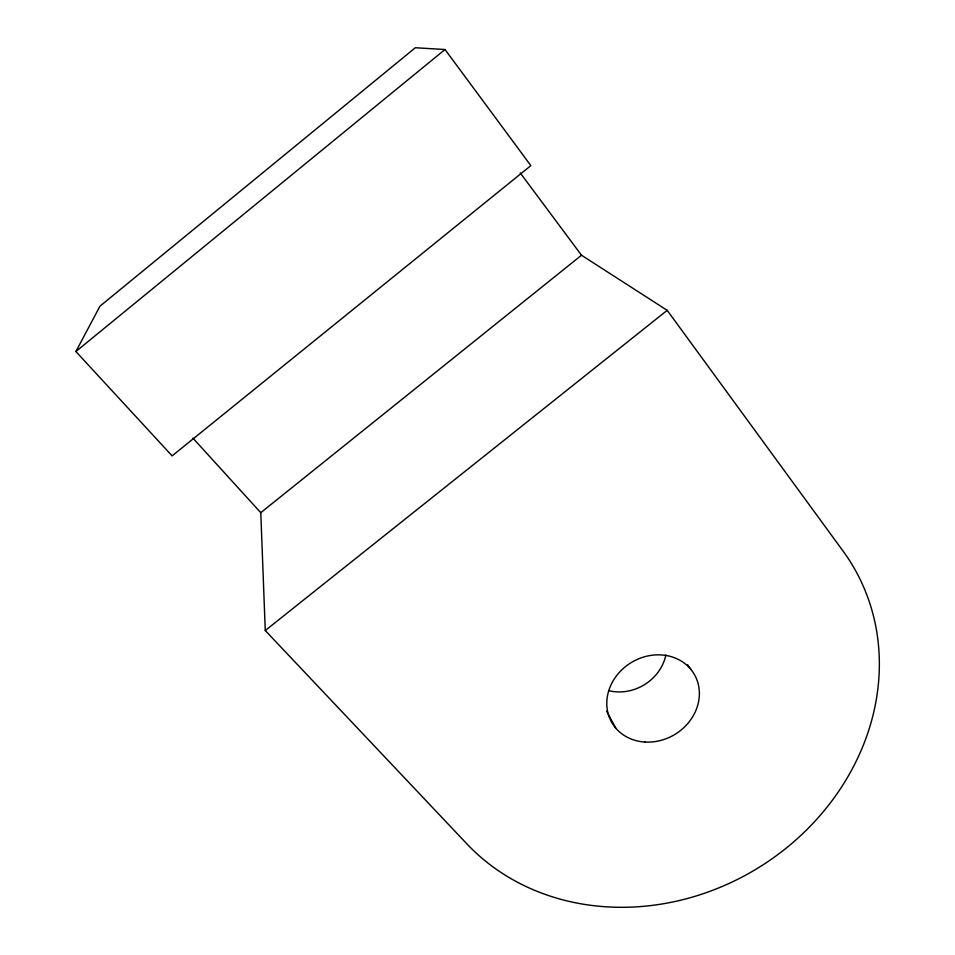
<?xml version="1.0" encoding="UTF-8"?>
<svg xmlns="http://www.w3.org/2000/svg" width="955" height="955" viewBox="0 0 955 955"><rect width="100%" height="100%" fill="white"/><g stroke="black" fill="none" stroke-linecap="round" stroke-linejoin="round"><path stroke-width="1.43" d="M75.887 351.524L99.989 306.161L415.33 47.75L445.006 49.517L530.861 165.621L172.115 455.869L75.887 351.524L445.006 49.517M260.787 512.68L581.5 255.236L667.199 310.327L843.134 551.166A239.168 210.816 -31.3 0 1 782.682 850.905A239.168 210.816 -31.3 0 1 466.959 843.945L265.263 630.527L260.787 512.68L192.874 438.082M265.263 630.527L667.199 310.327M520.212 172.879L581.5 255.236M687.612 664.776L691.002 669.562M606.616 711.165L615.772 728.116M665.874 654.999A44.324 39.597 -31.3 0 1 609.004 690.704M645.055 742.047A47.762 42.032 -31.2 0 0 696.589 679.017A47.762 42.032 -31.2 0 0 617.622 674.373A47.762 42.032 -31.2 0 0 645.055 742.047"/></g></svg>
